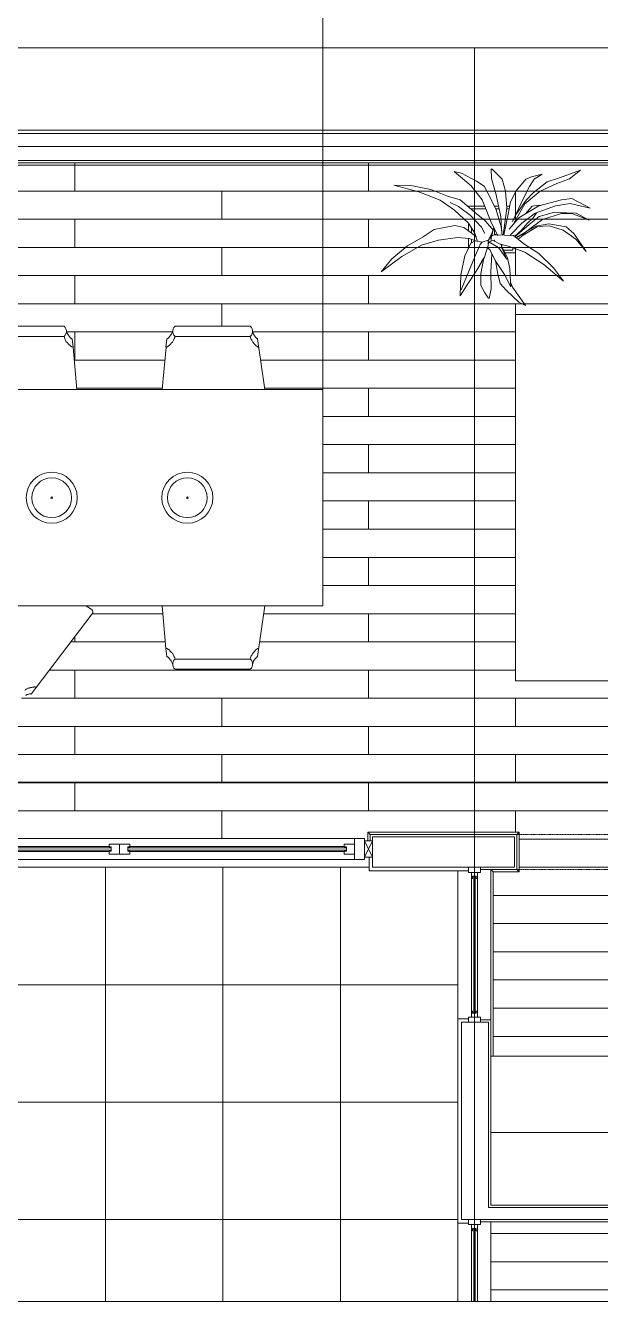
# Model space of a CAD drawing. Header units: centimetres. Extents: x -16179 to 12840, y -10704 to 3856.
# Drawn here: x -2026 to -1781, y -2439 to -1895 of the extents above; entities that cross this region are included whole.
import ezdxf

# ---------------------------------------------------------------- set-up
doc = ezdxf.new("R2010")
doc.units = ezdxf.units.CM
doc.header["$MEASUREMENT"] = 0
doc.linetypes.add('Tratteggio', pattern=[0.032, 0.016, -0.016])
for name, color, linetype, lineweight in [('0_Num_Penna__254_Num_Penna__254', 254, 'Continuous', 18), ('A-FURN_Num_Penna__252_Num_Penna__252_Num_Penna__10_Num_Penna__252_Num_Penna__252_Num_Penna__252_Num_Penna__252_Num_Penna__252_Num_Penna__252_Num_Penna__252_Num_Penna__252_Num_Penna__252', 252, 'Continuous', 18), ('A-FURN_Num_Penna__8_Num_Penna__8_Num_Penna__8_Num_Penna__8_Num_Penna__8_Num_Penna__8_Num_Penna__8_Num_Penna__8_Num_Penna__20_Num_Penna__20', 20, 'Continuous', 18), ('A-FURN_Num_Penna__8_Num_Penna__8_Num_Penna__8_Num_Penna__8_Num_Penna__8_Num_Penna__8_Num_Penna__8_Num_Penna__8_Num_Penna__8_Num_Penna__8', 8, 'Continuous', 18), ('AA - linee quote_Num_Penna__1_Num_Penna__255_Num_Penna__255_Num_Penna__12_Num_Penna__12_Num_Penna__12_Num_Penna__12_Num_Penna__12_Num_Penna__12_Num_Penna__12', 12, 'Continuous', 18), ('AA - linee quote_Num_Penna__1_Num_Penna__255_Num_Penna__255_Num_Penna__255_Num_Penna__255_Num_Penna__255_Num_Penna__255_Num_Penna__255_Num_Penna__20_Num_Penna__20', 20, 'Continuous', 18), ('AA - linee quote_Num_Penna__1_Num_Penna__255_Num_Penna__255_Num_Penna__255_Num_Penna__255_Num_Penna__255_Num_Penna__255_Num_Penna__255_Num_Penna__2_Num_Penna__2', 2, 'Continuous', 18), ('AA - linee quote_Num_Penna__1_Num_Penna__255_Num_Penna__255_Num_Penna__255_Num_Penna__255_Num_Penna__255_Num_Penna__255_Num_Penna__255_Num_Penna__6_Num_Penna__6', 6, 'Continuous', 18), ('AA - linee quote_Num_Penna__1_Num_Penna__255_Num_Penna__255_Num_Penna__255_Num_Penna__255_Num_Penna__255_Num_Penna__255_Num_Penna__255_Num_Penna__8_Num_Penna__8', 8, 'Continuous', 18), ('AA - linee quote_Num_Penna__3_Num_Penna__3_Num_Penna__3_Num_Penna__3_Num_Penna__3_Num_Penna__3_Num_Penna__3_Num_Penna__3_Num_Penna__3_Num_Penna__3', 3, 'Continuous', 18), ('AA - montanti_Num_Penna__7_Num_Penna__7_Num_Penna__7_Num_Penna__7_Num_Penna__7_Num_Penna__7_Num_Penna__7_Num_Penna__7_Num_Penna__7_Num_Penna__7', 7, 'Continuous', 18), ('AA - pareti sezionate_Num_Penna__254_Num_Penna__254_Num_Penna__254_Num_Penna__254_Num_Penna__254_Num_Penna__254_Num_Penna__254_Num_Penna__254_Num_Penna__254_Num_Penna__254', 254, 'Continuous', 18), ('AA - pareti sezionate_Num_Penna__7_Num_Penna__7_Num_Penna__7_Num_Penna__7_Num_Penna__7_Num_Penna__7_Num_Penna__7_Num_Penna__7_Num_Penna__20_Num_Penna__20', 20, 'Continuous', 18), ('AA - pareti sezionate_Num_Penna__7_Num_Penna__7_Num_Penna__7_Num_Penna__7_Num_Penna__7_Num_Penna__7_Num_Penna__7_Num_Penna__7_Num_Penna__7_Num_Penna__7', 7, 'Continuous', 18), ('AA - serramenti e porte_Num_Penna__4_Num_Penna__4_Num_Penna__4_Num_Penna__4_Num_Penna__4_Num_Penna__4_Num_Penna__4_Num_Penna__4_Num_Penna__4_Num_Penna__4', 4, 'Continuous', 18), ('AA - struttura finestre_Num_Penna__6_Num_Penna__6_Num_Penna__6_Num_Penna__6_Num_Penna__6_Num_Penna__6_Num_Penna__6_Num_Penna__6_Num_Penna__6_Num_Penna__6', 6, 'Continuous', 18), ('AA- arredo_Num_Penna__8_Num_Penna__8_Num_Penna__8_Num_Penna__8_Num_Penna__8_Num_Penna__8_Num_Penna__8_Num_Penna__8_Num_Penna__8_Num_Penna__8', 8, 'Continuous', 18), ('G-PLANOTM_Num_Penna__6_Num_Penna__6_Num_Penna__6', 6, 'Continuous', 18), ('IKE120015-t1_Num_Penna__251_Num_Penna__254_Num_Penna__254_Num_Penna__254_Num_Penna__254_Num_Penna__254_Num_Penna__254_Num_Penna__254_Num_Penna__254_Num_Penna__254_Num_Penna__254', 254, 'Continuous', 18), ('IKE120015-t1_Num_Penna__251_Num_Penna__4_Num_Penna__4_Num_Penna__4_Num_Penna__4_Num_Penna__4_Num_Penna__4_Num_Penna__4_Num_Penna__4_Num_Penna__4_Num_Penna__4', 4, 'Continuous', 18), ('IKE120015-t1_Num_Penna__251_Num_Penna__6_Num_Penna__6_Num_Penna__6_Num_Penna__6_Num_Penna__6_Num_Penna__6_Num_Penna__6_Num_Penna__6_Num_Penna__6_Num_Penna__6', 6, 'Continuous', 18), ('IKE120015-t1_Num_Penna__251_Num_Penna__7_Num_Penna__7_Num_Penna__7_Num_Penna__7_Num_Penna__7_Num_Penna__7_Num_Penna__7_Num_Penna__7_Num_Penna__20_Num_Penna__20', 20, 'Continuous', 18), ('IKE120015-t1_Num_Penna__251_Num_Penna__7_Num_Penna__7_Num_Penna__7_Num_Penna__7_Num_Penna__7_Num_Penna__7_Num_Penna__7_Num_Penna__7_Num_Penna__7_Num_Penna__7', 7, 'Continuous', 18), ('PIANTE_Num_Penna__252_Num_Penna__252_Num_Penna__252', 252, 'Continuous', 18)]:
    doc.layers.add(name, color=color, linetype=linetype, lineweight=lineweight)
doc.layers.add('A-WALL-FULL_Num_Penna__7_Num_Penna__7_Num_Penna__7_Num_Penna__7_Num_Penna__7_Num_Penna__7_Num_Penna__7_Num_Penna__7_Num_Penna__10_Num_Penna__11_Num_Penna__13', color=7, linetype='Continuous', lineweight=18, true_color=0x636466)

msp = doc.modelspace()

# ---------------------------------------------------------------- linework, layer by layer
at = {"layer": '0_Num_Penna__254_Num_Penna__254', "color": 254, "linetype": 'Continuous', "lineweight": 18}
for centre, radius in [((-2014.52, -2096.38), 10.87), ((-1956.82, -2096.38), 10.87), ((-2014.52, -2096.38), 8.45), ((-1956.82, -2096.38), 8.45), ((-2014.52, -2096.38), 0.333), ((-1956.82, -2096.38), 0.333)]:
    msp.add_circle(centre, radius, dxfattribs=at)
at = {"layer": 'A-FURN_Num_Penna__252_Num_Penna__252_Num_Penna__10_Num_Penna__252_Num_Penna__252_Num_Penna__252_Num_Penna__252_Num_Penna__252_Num_Penna__252_Num_Penna__252_Num_Penna__252_Num_Penna__252', "color": 252, "linetype": 'Continuous', "lineweight": 18}
msp.add_line((-1596.67, -2366.69), (-1827.67, -2366.69), dxfattribs=at)
at = {"layer": 'A-FURN_Num_Penna__8_Num_Penna__8_Num_Penna__8_Num_Penna__8_Num_Penna__8_Num_Penna__8_Num_Penna__8_Num_Penna__8_Num_Penna__20_Num_Penna__20', "color": 20, "linetype": 'Continuous', "lineweight": 18}
msp.add_line((-1826.67, -2255.77), (-1826.67, -2334.19), dxfattribs=at)
at = {"layer": 'A-FURN_Num_Penna__8_Num_Penna__8_Num_Penna__8_Num_Penna__8_Num_Penna__8_Num_Penna__8_Num_Penna__8_Num_Penna__8_Num_Penna__8_Num_Penna__8', "color": 8, "linetype": 'Continuous', "lineweight": 18}
for p, q in [((-1827.67, -2254.77), (-1827.67, -2318.77)), ((-1841.67, -2255.27), (-1841.67, -2319.77)), ((-1841.67, -2438.69), (-1841.67, -2405.27)), ((-1827.67, -2404.77), (-1827.67, -2438.69))]:
    msp.add_line(p, q, dxfattribs=at)
at = {"layer": 'A-WALL-FULL_Num_Penna__7_Num_Penna__7_Num_Penna__7_Num_Penna__7_Num_Penna__7_Num_Penna__7_Num_Penna__7_Num_Penna__7_Num_Penna__10_Num_Penna__11_Num_Penna__13', "color": 251, "linetype": 'Continuous', "lineweight": 18, "true_color": 0x636466}
for p, q in [((-1837.17, -1972.14), (-1830.36, -1972.14)), ((-1837.17, -1972.14), (-1837.17, -1972.61)), ((-1826.22, -1972.14), (-1824.42, -1972.14)), ((-1821.01, -1972.14), (-1819.64, -1972.14)), ((-1835.97, -1973.34), (-1835.97, -1973.62)), ((-1835.97, -1973.34), (-1829.87, -1973.34)), ((-1825.65, -1973.34), (-1824.16, -1973.34)), ((-1820.98, -1973.34), (-1819.86, -1973.34)), ((-1817.17, -1975.91), (-1817.17, -1976.24)), ((-1817.17, -1975.91), (-1817.17, -1976.24)), ((-1837.17, -1979.81), (-1837.17, -1982.76)), ((-1835.97, -1981.29), (-1835.97, -1983.65)), ((-1818.37, -1978.46), (-1818.37, -1978.49)), ((-1817.17, -1978.2), (-1817.17, -1978.75)), ((-1817.17, -1978.2), (-1817.17, -1978.75)), ((-1837.17, -1985.95), (-1837.17, -1990.13)), ((-1835.97, -1986.34), (-1835.97, -1987.91)), ((-1817.17, -1984.75), (-1817.17, -1984.96)), ((-1817.17, -1984.75), (-1817.17, -1984.96)), ((-1822.21, -1990.94), (-1818.37, -1990.94)), ((-1821.61, -1992.14), (-1817.17, -1992.14)), ((-1818.37, -1989.89), (-1818.37, -1990.94)), ((-1817.17, -1990.34), (-1817.17, -1992.14))]:
    msp.add_line(p, q, dxfattribs=at)
at = {"layer": 'AA - linee quote_Num_Penna__1_Num_Penna__255_Num_Penna__255_Num_Penna__12_Num_Penna__12_Num_Penna__12_Num_Penna__12_Num_Penna__12_Num_Penna__12_Num_Penna__12', "color": 12, "linetype": 'Continuous', "lineweight": 18}
for p, q in [((-2175.11, -2001.77), (-1478.67, -2001.77)), ((-2175.11, -2217.5), (-1478.67, -2217.5))]:
    msp.add_line(p, q, dxfattribs=at)
at = {"layer": 'AA - linee quote_Num_Penna__1_Num_Penna__255_Num_Penna__255_Num_Penna__255_Num_Penna__255_Num_Penna__255_Num_Penna__255_Num_Penna__255_Num_Penna__20_Num_Penna__20', "color": 20, "linetype": 'Continuous', "lineweight": 18}
for p, q in [((-1879.97, -2238.77), (-1878.97, -2239.77)), ((-1816.67, -2239.77), (-1815.67, -2238.77)), ((-1827.67, -2254.77), (-1826.67, -2255.77)), ((-1816.67, -2254.77), (-1815.67, -2255.77))]:
    msp.add_line(p, q, dxfattribs=at)
at = {"layer": 'AA - linee quote_Num_Penna__1_Num_Penna__255_Num_Penna__255_Num_Penna__255_Num_Penna__255_Num_Penna__255_Num_Penna__255_Num_Penna__255_Num_Penna__2_Num_Penna__2', "color": 2, "linetype": 'Continuous', "lineweight": 18}
msp.add_line((-1899.12, -2050.35), (-1899.12, -1648.69), dxfattribs=at)
at = {"layer": 'AA - linee quote_Num_Penna__1_Num_Penna__255_Num_Penna__255_Num_Penna__255_Num_Penna__255_Num_Penna__255_Num_Penna__255_Num_Penna__255_Num_Penna__6_Num_Penna__6', "color": 6, "linetype": 'Continuous', "lineweight": 18}
for p, q in [((-1990.07, -2245.07), (-1990.07, -2243.87)), ((-1990.07, -2243.87), (-1985.67, -2243.87)), ((-1981.27, -2243.87), (-1985.67, -2243.87)), ((-1985.67, -2243.87), (-1985.67, -2248.17)), ((-1981.27, -2245.07), (-1981.27, -2243.87)), ((-1890.07, -2245.07), (-1890.07, -2243.87)), ((-1890.07, -2243.87), (-1885.67, -2243.87)), ((-1885.67, -2246.02), (-1885.67, -2241.52)), ((-1885.67, -2241.52), (-1881.47, -2241.52)), ((-1885.67, -2243.87), (-1885.67, -2246.02)), ((-1881.47, -2241.52), (-1881.47, -2246.02)), ((-1881.47, -2246.02), (-1881.47, -2242.52)), ((-1881.47, -2242.52), (-1877.97, -2242.52)), ((-1881.47, -2249.52), (-1877.97, -2242.52)), ((-1881.47, -2242.52), (-1877.97, -2249.52)), ((-1877.97, -2242.52), (-1877.97, -2246.02)), ((-1989.17, -2245.52), (-2082.17, -2245.52)), ((-1989.17, -2246.52), (-2082.17, -2246.52)), ((-1990.07, -2244.97), (-2081.27, -2244.97)), ((-1990.07, -2247.07), (-2081.27, -2247.07)), ((-1989.17, -2245.07), (-1990.07, -2245.07)), ((-1989.17, -2246.97), (-1990.07, -2246.97)), ((-1990.07, -2246.97), (-1990.07, -2248.17)), ((-1990.07, -2248.17), (-1985.67, -2248.17)), ((-1989.17, -2246.02), (-1989.17, -2245.07)), ((-1989.17, -2246.02), (-1989.17, -2246.97)), ((-1981.27, -2248.17), (-1985.67, -2248.17)), ((-1982.17, -2246.02), (-1982.17, -2245.07)), ((-1982.17, -2245.07), (-1981.27, -2245.07)), ((-1982.17, -2245.52), (-1889.17, -2245.52)), ((-1982.17, -2246.02), (-1982.17, -2246.97)), ((-1982.17, -2246.52), (-1889.17, -2246.52)), ((-1982.17, -2246.97), (-1981.27, -2246.97)), ((-1981.27, -2244.97), (-1890.07, -2244.97)), ((-1981.27, -2246.97), (-1981.27, -2248.17)), ((-1981.27, -2247.07), (-1890.07, -2247.07)), ((-1889.17, -2245.07), (-1890.07, -2245.07)), ((-1889.17, -2246.97), (-1890.07, -2246.97)), ((-1890.07, -2246.97), (-1890.07, -2248.17)), ((-1890.07, -2248.17), (-1885.67, -2248.17)), ((-1889.17, -2246.02), (-1889.17, -2245.07)), ((-1889.17, -2246.02), (-1889.17, -2246.97)), ((-1885.67, -2246.02), (-1885.67, -2250.52)), ((-1881.47, -2250.52), (-1881.47, -2246.02)), ((-1881.47, -2246.02), (-1881.47, -2249.52)), ((-1881.47, -2249.52), (-1877.97, -2249.52)), ((-1877.97, -2249.52), (-1877.97, -2246.02)), ((-1885.67, -2250.52), (-1881.47, -2250.52))]:
    msp.add_line(p, q, dxfattribs=at)
at = {"layer": 'AA - linee quote_Num_Penna__1_Num_Penna__255_Num_Penna__255_Num_Penna__255_Num_Penna__255_Num_Penna__255_Num_Penna__255_Num_Penna__255_Num_Penna__8_Num_Penna__8', "color": 8, "linetype": 'Continuous', "lineweight": 18}
for p, q in [((-1885.67, -2241.52), (-2085.67, -2241.52)), ((-2085.67, -2250.52), (-1885.67, -2250.52))]:
    msp.add_line(p, q, dxfattribs=at)
at = {"layer": 'AA - linee quote_Num_Penna__3_Num_Penna__3_Num_Penna__3_Num_Penna__3_Num_Penna__3_Num_Penna__3_Num_Penna__3_Num_Penna__3_Num_Penna__3_Num_Penna__3', "color": 3, "linetype": 'Continuous', "lineweight": 18}
for p, q in [((-1834.67, -2438.69), (-1834.67, -1904.77)), ((-1478.67, -1946.77), (-2313.67, -1946.77))]:
    msp.add_line(p, q, dxfattribs=at)
at = {"layer": 'AA - montanti_Num_Penna__7_Num_Penna__7_Num_Penna__7_Num_Penna__7_Num_Penna__7_Num_Penna__7_Num_Penna__7_Num_Penna__7_Num_Penna__7_Num_Penna__7', "color": 7, "linetype": 'Continuous', "lineweight": 18, "flags": 128}
for points in [[(-1832.13, -2253.77), (-1837.21, -2253.77), (-1837.21, -2255.94), (-1832.13, -2255.94)], [(-1837.21, -2319.77), (-1832.13, -2319.77), (-1832.13, -2317.61), (-1837.21, -2317.61)], [(-1837.21, -2403.77), (-1832.13, -2403.77), (-1832.13, -2405.94), (-1837.21, -2405.94)]]:
    msp.add_lwpolyline(points, close=True, dxfattribs=at)
for points in [[(-1835.98, -2255.94), (-1835.98, -2258.54), (-1835.42, -2258.54), (-1835.42, -2257.61), (-1834.92, -2257.61), (-1834.42, -2257.61), (-1833.92, -2257.61), (-1833.92, -2258.54)], [(-1833.36, -2255.94), (-1833.36, -2258.54), (-1833.92, -2258.54)], [(-1835.98, -2317.61), (-1835.98, -2315.01), (-1835.42, -2315.01)], [(-1833.36, -2317.61), (-1833.36, -2315.01), (-1833.92, -2315.01), (-1833.92, -2315.94), (-1834.42, -2315.94), (-1834.92, -2315.94), (-1835.42, -2315.94), (-1835.42, -2315.01)], [(-1835.98, -2405.94), (-1835.98, -2408.54), (-1835.42, -2408.54)], [(-1833.36, -2405.94), (-1833.36, -2408.54), (-1833.92, -2408.54), (-1833.92, -2407.61), (-1834.42, -2407.61), (-1834.92, -2407.61), (-1835.42, -2407.61), (-1835.42, -2408.54)]]:
    msp.add_lwpolyline(points, dxfattribs=at)
at = {"layer": 'AA - pareti sezionate_Num_Penna__254_Num_Penna__254_Num_Penna__254_Num_Penna__254_Num_Penna__254_Num_Penna__254_Num_Penna__254_Num_Penna__254_Num_Penna__254_Num_Penna__254', "color": 254, "linetype": 'Continuous', "lineweight": 18}
for p, q in [((-2004.67, -1953.77), (-2004.67, -1965.77)), ((-1879.67, -1953.77), (-1879.67, -1965.77)), ((-2128.67, -1965.77), (-1771.67, -1965.77)), ((-1942.17, -1965.77), (-1942.17, -1977.77)), ((-1817.17, -1965.77), (-1817.17, -1977.77)), ((-2128.67, -1977.77), (-1771.67, -1977.77)), ((-2004.67, -1977.77), (-2004.67, -1989.77)), ((-1879.67, -1977.77), (-1879.67, -1989.77)), ((-2128.67, -1989.77), (-1771.67, -1989.77)), ((-1942.17, -1989.77), (-1942.17, -2001.77)), ((-1817.17, -1989.77), (-1817.17, -2001.77)), ((-2129.67, -2001.77), (-1478.67, -2001.77)), ((-2004.67, -2001.77), (-2004.67, -2013.77)), ((-1879.67, -2001.77), (-1879.67, -2013.77)), ((-2128.67, -2013.77), (-1478.67, -2013.77)), ((-1942.17, -2013.77), (-1942.17, -2023.3)), ((-1817.17, -2013.77), (-1817.17, -2018.38)), ((-2008.3, -2025.77), (-1963.05, -2025.77)), ((-2004.67, -2025.77), (-2004.67, -2037.77)), ((-1929.06, -2025.77), (-1817.17, -2025.77)), ((-1879.67, -2025.77), (-1879.67, -2037.77)), ((-2004.96, -2037.77), (-1966.38, -2037.77)), ((-1925.62, -2037.77), (-1817.17, -2037.77)), ((-2003.91, -2049.77), (-1967.43, -2049.77)), ((-1923.93, -2049.77), (-1817.17, -2049.77)), ((-1879.67, -2049.77), (-1879.67, -2061.77)), ((-1899.12, -2061.77), (-1817.17, -2061.77)), ((-1899.12, -2073.77), (-1817.17, -2073.77)), ((-1879.67, -2073.77), (-1879.67, -2085.77)), ((-1899.12, -2085.77), (-1817.17, -2085.77)), ((-1899.12, -2097.77), (-1817.17, -2097.77)), ((-1879.67, -2097.77), (-1879.67, -2109.77)), ((-1899.12, -2109.77), (-1817.17, -2109.77)), ((-1899.12, -2121.77), (-1817.17, -2121.77)), ((-1879.67, -2121.77), (-1879.67, -2133.77)), ((-1899.12, -2133.77), (-1817.17, -2133.77)), ((-1997.28, -2145.77), (-1967.18, -2145.77)), ((-1924.34, -2145.77), (-1817.17, -2145.77)), ((-1879.67, -2145.77), (-1879.67, -2157.77)), ((-2004.67, -2155.51), (-2004.67, -2157.77)), ((-2006.39, -2157.77), (-1966.14, -2157.77)), ((-1926.02, -2157.77), (-1817.17, -2157.77)), ((-2015.5, -2169.77), (-1817.17, -2169.77)), ((-2004.67, -2169.77), (-2004.67, -2181.77)), ((-1942.17, -2169.42), (-1942.17, -2169.77)), ((-1879.67, -2169.77), (-1879.67, -2181.77)), ((-2027.44, -2181.77), (-1478.67, -2181.77)), ((-1942.17, -2181.77), (-1942.17, -2193.77)), ((-1817.17, -2181.77), (-1817.17, -2193.77)), ((-2128.67, -2193.77), (-1478.67, -2193.77)), ((-2004.67, -2193.77), (-2004.67, -2205.77)), ((-1879.67, -2193.77), (-1879.67, -2205.77)), ((-2128.67, -2205.77), (-1478.67, -2205.77)), ((-1942.17, -2205.77), (-1942.17, -2217.77)), ((-1817.17, -2205.77), (-1817.17, -2217.77)), ((-2128.67, -2217.77), (-1478.67, -2217.77)), ((-2004.67, -2217.77), (-2004.67, -2229.77)), ((-1879.67, -2217.77), (-1879.67, -2229.77)), ((-2128.67, -2229.77), (-1478.67, -2229.77)), ((-1942.17, -2229.77), (-1942.17, -2241.52)), ((-1817.17, -2229.77), (-1817.17, -2238.77)), ((-1815.67, -2241.77), (-1637.52, -2241.77)), ((-1827.67, -2253.77), (-1817.67, -2253.77)), ((-1815.67, -2253.77), (-1637.52, -2253.77)), ((-1826.67, -2265.77), (-1478.67, -2265.77)), ((-1826.67, -2277.77), (-1478.67, -2277.77)), ((-1826.67, -2289.77), (-1478.67, -2289.77)), ((-1826.67, -2301.77), (-1478.67, -2301.77)), ((-1826.67, -2313.77), (-1478.67, -2313.77)), ((-1826.67, -2325.77), (-1478.67, -2325.77)), ((-1827.67, -2409.77), (-1478.67, -2409.77)), ((-1827.67, -2421.77), (-1478.67, -2421.77)), ((-1827.67, -2433.77), (-1478.67, -2433.77))]:
    msp.add_line(p, q, dxfattribs=at)
at = {"layer": 'AA - pareti sezionate_Num_Penna__7_Num_Penna__7_Num_Penna__7_Num_Penna__7_Num_Penna__7_Num_Penna__7_Num_Penna__7_Num_Penna__7_Num_Penna__20_Num_Penna__20', "color": 20, "linetype": 'Continuous', "lineweight": 18}
for p, q in [((-1879.97, -2242.52), (-1879.97, -2238.77)), ((-1815.67, -2238.77), (-1879.97, -2238.77)), ((-1815.67, -2255.77), (-1815.67, -2238.77)), ((-1815.67, -2255.77), (-1826.67, -2255.77))]:
    msp.add_line(p, q, dxfattribs=at)
at = {"layer": 'AA - pareti sezionate_Num_Penna__7_Num_Penna__7_Num_Penna__7_Num_Penna__7_Num_Penna__7_Num_Penna__7_Num_Penna__7_Num_Penna__7_Num_Penna__7_Num_Penna__7', "color": 7, "linetype": 'Continuous', "lineweight": 18}
for p, q in [((-1816.67, -2239.77), (-1878.97, -2239.77)), ((-1878.97, -2242.52), (-1878.97, -2239.77)), ((-1877.97, -2253.77), (-1877.97, -2240.77)), ((-1817.67, -2240.77), (-1877.97, -2240.77)), ((-1817.67, -2253.77), (-1817.67, -2240.77)), ((-1816.67, -2254.77), (-1816.67, -2239.77)), ((-1879.47, -2255.27), (-1879.47, -2249.52)), ((-1817.67, -2253.77), (-1877.97, -2253.77)), ((-1816.67, -2254.77), (-1832.13, -2254.77)), ((-1837.21, -2255.27), (-1879.47, -2255.27)), ((-1841.67, -2318.27), (-1841.67, -2405.27)), ((-1837.22, -2318.27), (-1841.67, -2318.27)), ((-1840.17, -2319.77), (-1828.67, -2319.77)), ((-1828.67, -2319.77), (-1840.17, -2319.77)), ((-1840.17, -2319.77), (-1840.17, -2403.77)), ((-1827.67, -2318.77), (-1832.13, -2318.77)), ((-1832.13, -2318.77), (-1827.67, -2318.77)), ((-1828.67, -2319.77), (-1828.67, -2398.69)), ((-1827.67, -2318.77), (-1827.67, -2397.69)), ((-1531.67, -2398.69), (-1828.67, -2398.69)), ((-1532.67, -2397.69), (-1827.67, -2397.69)), ((-1837.21, -2405.27), (-1841.67, -2405.27)), ((-1526.67, -2403.77), (-1840.17, -2403.77)), ((-1525.67, -2404.77), (-1832.13, -2404.77))]:
    msp.add_line(p, q, dxfattribs=at)
at = {"layer": 'AA - serramenti e porte_Num_Penna__4_Num_Penna__4_Num_Penna__4_Num_Penna__4_Num_Penna__4_Num_Penna__4_Num_Penna__4_Num_Penna__4_Num_Penna__4_Num_Penna__4', "color": 4, "linetype": 'Continuous', "lineweight": 18}
for p, q in [((-1835.98, -2315.01), (-1835.98, -2258.54)), ((-1833.36, -2258.54), (-1833.36, -2314.99)), ((-1835.98, -2438.69), (-1835.98, -2408.54)), ((-1833.36, -2408.54), (-1833.36, -2438.69))]:
    msp.add_line(p, q, dxfattribs=at)
at = {"layer": 'AA - struttura finestre_Num_Penna__6_Num_Penna__6_Num_Penna__6_Num_Penna__6_Num_Penna__6_Num_Penna__6_Num_Penna__6_Num_Penna__6_Num_Penna__6_Num_Penna__6', "color": 6, "linetype": 'Continuous', "lineweight": 18}
for p, q in [((-1834.92, -2257.61), (-1834.92, -2315.94)), ((-1834.42, -2257.61), (-1834.42, -2315.94)), ((-1834.92, -2407.63), (-1834.92, -2438.69)), ((-1834.42, -2407.61), (-1834.42, -2438.69))]:
    msp.add_line(p, q, dxfattribs=at)
at = {"layer": 'AA- arredo_Num_Penna__8_Num_Penna__8_Num_Penna__8_Num_Penna__8_Num_Penna__8_Num_Penna__8_Num_Penna__8_Num_Penna__8_Num_Penna__8_Num_Penna__8', "color": 8, "linetype": 'Continuous', "lineweight": 18}
for p, q in [((-1817.17, -2174.38), (-1817.17, -2018.38)), ((-1817.17, -2018.38), (-1546.17, -2018.38)), ((-1817.17, -2174.38), (-1546.17, -2174.38)), ((-1637.52, -2253.77), (-1815.67, -2253.77)), ((-1841.67, -2318.27), (-1841.67, -2255.27)), ((-1596.67, -2334.19), (-1827.67, -2334.19)), ((-1827.67, -2438.69), (-1827.67, -2404.77))]:
    msp.add_line(p, q, dxfattribs=at)
at = {"layer": 'AA- arredo_Num_Penna__8_Num_Penna__8_Num_Penna__8_Num_Penna__8_Num_Penna__8_Num_Penna__8_Num_Penna__8_Num_Penna__8_Num_Penna__8_Num_Penna__8', "color": 8, "linetype": 'Tratteggio', "lineweight": 18}
for p, q in [((-1816.67, -2239.77), (-1636.52, -2239.77)), ((-1816.67, -2254.77), (-1636.52, -2254.77))]:
    msp.add_line(p, q, dxfattribs=at)
at = {"layer": 'G-PLANOTM_Num_Penna__6_Num_Penna__6_Num_Penna__6', "color": 6, "linetype": 'Continuous', "lineweight": 18}
for p, q in [((-2009.29, -2023.34), (-2041.29, -2023.34)), ((-2008.47, -2026.55), (-2008.29, -2025.86)), ((-2008.16, -2025.68), (-2008.29, -2025.16)), ((-2008.29, -2025.86), (-2008.29, -2025.16)), ((-1963.18, -2025.68), (-1963.01, -2024.95)), ((-1963.04, -2025.86), (-1962.87, -2026.55)), ((-1962.87, -2026.55), (-1962.53, -2027.17)), ((-1930.05, -2023.34), (-1962.05, -2023.34)), ((-1929.23, -2026.55), (-1929.06, -2025.86)), ((-2041.29, -2027.69), (-2009.29, -2027.69)), ((-2009.29, -2027.69), (-2008.81, -2027.17)), ((-2005.76, -2028.69), (-2005.77, -2028.69)), ((-2005.76, -2028.69), (-2005.44, -2032.19)), ((-2003.86, -2050.35), (-2005.44, -2032.19)), ((-1965.89, -2032.19), (-1967.48, -2050.35)), ((-1965.9, -2032.19), (-1965.58, -2028.69)), ((-1965.58, -2028.69), (-1965.79, -2031.08)), ((-1965.57, -2028.69), (-1965.58, -2028.69)), ((-1962.53, -2027.17), (-1962.05, -2027.69)), ((-1962.05, -2027.69), (-1930.05, -2027.69)), ((-1930.05, -2027.69), (-1929.57, -2027.17)), ((-1923.85, -2050.35), (-1926.9, -2028.69)), ((-1926.9, -2028.69), (-1926.9, -2028.69)), ((-1899.12, -2050.35), (-2072.22, -2050.35)), ((-1899.12, -2142.41), (-1899.12, -2050.35)), ((-2072.22, -2142.41), (-1899.12, -2142.41)), ((-2021.14, -2177.21), (-1997.29, -2145.79)), ((-1997.47, -2144.01), (-2000, -2142.41)), ((-1967.48, -2142.41), (-1965.9, -2160.57)), ((-1926.9, -2164.07), (-1923.85, -2142.41)), ((-1965.58, -2164.07), (-1965.9, -2160.57)), ((-1965.58, -2164.07), (-1965.57, -2164.07)), ((-1963.18, -2167.08), (-1963.04, -2167.6)), ((-1962.87, -2166.22), (-1963.04, -2166.9)), ((-1963.04, -2166.9), (-1963.04, -2167.6)), ((-1962.05, -2165.08), (-1962.53, -2165.6)), ((-1930.05, -2165.08), (-1962.05, -2165.08)), ((-1929.57, -2165.6), (-1930.05, -2165.08)), ((-1929.23, -2166.22), (-1929.57, -2165.6)), ((-1929.06, -2166.9), (-1929.23, -2166.22)), ((-1926.9, -2164.07), (-1926.9, -2164.07)), ((-1962.05, -2169.42), (-1930.05, -2169.42)), ((-2021.13, -2177.21), (-2023.26, -2180)), ((-2023.27, -2179.99), (-2023.26, -2180))]:
    msp.add_line(p, q, dxfattribs=at)
at = {"layer": 'G-PLANOTM_Num_Penna__6_Num_Penna__6_Num_Penna__6', "color": 6, "linetype": 'Continuous', "lineweight": 18, "flags": 128}
for points in [[(-2008.29, -2025.16), (-2008.47, -2024.48), (-2008.81, -2023.86), (-2009.29, -2023.34)], [(-2008.81, -2027.17), (-2008.47, -2026.55)], [(-1962.05, -2023.34), (-1962.53, -2023.86), (-1962.87, -2024.48), (-1963.04, -2025.16)], [(-1963.04, -2025.16), (-1963.04, -2025.86)], [(-1929.06, -2025.86), (-1929.06, -2025.16), (-1929.23, -2024.48), (-1929.57, -2023.86), (-1930.05, -2023.34)], [(-1929.57, -2027.17), (-1929.23, -2026.55)], [(-1928.61, -2026.8), (-1928.91, -2025.86), (-1929.08, -2025.03), (-1929.08, -2025.01)], [(-1963.04, -2167.6), (-1962.87, -2168.28), (-1962.53, -2168.9), (-1962.05, -2169.42)], [(-1962.53, -2165.6), (-1962.87, -2166.22)], [(-1930.05, -2169.42), (-1929.57, -2168.9), (-1929.23, -2168.28), (-1929.06, -2167.6), (-1929.06, -2166.9)], [(-1928.61, -2165.96), (-1928.91, -2166.9), (-1929.06, -2167.6)]]:
    msp.add_lwpolyline(points, dxfattribs=at)
at = {"layer": 'G-PLANOTM_Num_Penna__6_Num_Penna__6_Num_Penna__6', "color": 6, "linetype": 'Continuous', "lineweight": 18}
msp.add_arc((-1998.33, -2145), 1.31, 322.7917, 48.7917, dxfattribs=at)
for points in [[(-2008.16, -2025.68), (-2007.72, -2026.74), (-2007.62, -2026.87), (-2007.52, -2027)], [(-1963.82, -2027), (-1963.72, -2026.87), (-1963.62, -2026.74), (-1963.18, -2025.68)], [(-1928.63, -2026.76), (-1928.58, -2026.84), (-1928.53, -2026.92), (-1928.47, -2027)], [(-2008.97, -2028.61), (-2009.07, -2028.34), (-2009.18, -2028.04), (-2009.29, -2027.69)], [(-2008.65, -2029.32), (-2008.75, -2029.11), (-2008.86, -2028.84), (-2008.97, -2028.61)], [(-2008.01, -2030.27), (-2008.22, -2030.03), (-2008.43, -2029.8), (-2008.65, -2029.32)], [(-2007.69, -2030.61), (-2007.79, -2030.51), (-2007.9, -2030.39), (-2008.01, -2030.27)], [(-2006.94, -2027.77), (-2006.84, -2027.9), (-2006.74, -2028.03), (-2006.64, -2028.14)], [(-2006.64, -2028.14), (-2006.54, -2028.23), (-2006.44, -2028.34), (-2006.35, -2028.41)], [(-2006.08, -2032.06), (-2006.19, -2032), (-2006.3, -2031.92), (-2006.4, -2031.84)], [(-2006.35, -2028.41), (-2006.25, -2028.49), (-2006.15, -2028.54), (-2006.05, -2028.61)], [(-2005.76, -2032.18), (-2005.87, -2032.16), (-2005.98, -2032.11), (-2006.08, -2032.06)], [(-2006.05, -2028.61), (-2005.95, -2028.66), (-2005.86, -2028.69), (-2005.76, -2028.69)], [(-2005.44, -2032.19), (-2005.55, -2032.21), (-2005.66, -2032.21), (-2005.76, -2032.18)], [(-1965.58, -2032.18), (-1965.68, -2032.21), (-1965.79, -2032.21), (-1965.9, -2032.19)], [(-1965.58, -2028.69), (-1965.48, -2028.69), (-1965.38, -2028.66), (-1965.29, -2028.61)], [(-1965.25, -2032.06), (-1965.36, -2032.11), (-1965.47, -2032.14), (-1965.58, -2032.15)], [(-1965.29, -2028.61), (-1965.19, -2028.56), (-1965.09, -2028.49), (-1964.99, -2028.41)], [(-1964.93, -2031.84), (-1965.04, -2031.92), (-1965.15, -2032.01), (-1965.25, -2032.06)], [(-1964.99, -2028.41), (-1964.89, -2028.33), (-1964.8, -2028.23), (-1964.7, -2028.12)], [(-1964.7, -2028.12), (-1964.6, -2028.02), (-1964.5, -2027.9), (-1964.4, -2027.77)], [(-1963.33, -2030.27), (-1963.44, -2030.4), (-1963.55, -2030.51), (-1963.65, -2030.61)], [(-1962.69, -2029.32), (-1962.91, -2029.73), (-1963.12, -2030.03), (-1963.33, -2030.27)], [(-1962.37, -2028.61), (-1962.48, -2028.88), (-1962.59, -2029.11), (-1962.69, -2029.32)], [(-1962.05, -2027.69), (-1962.16, -2028.04), (-1962.26, -2028.34), (-1962.37, -2028.61)], [(-1929.75, -2028.61), (-1929.85, -2028.34), (-1929.95, -2028.04), (-1930.05, -2027.69)], [(-1928.83, -2030.29), (-1928.94, -2030.16), (-1929.04, -2030.05), (-1929.14, -2029.9)], [(-1928.53, -2030.63), (-1928.63, -2030.52), (-1928.73, -2030.4), (-1928.83, -2030.29)], [(-1927.62, -2031.59), (-1927.72, -2031.48), (-1927.82, -2031.38), (-1927.92, -2031.27)], [(-1927.31, -2031.87), (-1927.41, -2031.79), (-1927.52, -2031.69), (-1927.62, -2031.59)], [(-1927.42, -2028.41), (-1927.34, -2028.49), (-1927.25, -2028.57), (-1927.16, -2028.61)], [(-1927.01, -2032.09), (-1927.11, -2032.03), (-1927.21, -2031.96), (-1927.31, -2031.87)], [(-1927.16, -2028.61), (-1927.07, -2028.66), (-1926.99, -2028.69), (-1926.9, -2028.69)], [(-1926.7, -2032.22), (-1926.81, -2032.2), (-1926.91, -2032.15), (-1927.01, -2032.09)], [(-1926.41, -2032.24), (-1926.51, -2032.25), (-1926.61, -2032.25), (-1926.7, -2032.22)], [(-1965.9, -2160.57), (-1965.79, -2160.55), (-1965.68, -2160.56), (-1965.58, -2160.58)], [(-1965.58, -2160.58), (-1965.47, -2160.6), (-1965.36, -2160.65), (-1965.25, -2160.71)], [(-1965.25, -2160.71), (-1965.15, -2160.77), (-1965.04, -2160.84), (-1964.93, -2160.93)], [(-1963.65, -2162.15), (-1963.55, -2162.26), (-1963.44, -2162.38), (-1963.33, -2162.49)], [(-1963.33, -2162.49), (-1963.12, -2162.74), (-1962.91, -2162.96), (-1962.69, -2163.45)], [(-1929.14, -2162.9), (-1929.04, -2162.74), (-1928.94, -2162.6), (-1928.83, -2162.48)], [(-1928.83, -2162.48), (-1928.73, -2162.35), (-1928.63, -2162.24), (-1928.53, -2162.13)], [(-1927.92, -2161.5), (-1927.82, -2161.39), (-1927.72, -2161.28), (-1927.62, -2161.18)], [(-1927.62, -2161.18), (-1927.52, -2161.07), (-1927.41, -2160.98), (-1927.31, -2160.89)], [(-1927.31, -2160.89), (-1927.21, -2160.81), (-1927.11, -2160.72), (-1927.01, -2160.67)], [(-1927.01, -2160.67), (-1926.91, -2160.61), (-1926.81, -2160.59), (-1926.7, -2160.57)], [(-1926.7, -2160.57), (-1926.61, -2160.52), (-1926.51, -2160.51), (-1926.4, -2160.53)], [(-1965.29, -2164.15), (-1965.38, -2164.11), (-1965.48, -2164.08), (-1965.58, -2164.07)], [(-1964.99, -2164.35), (-1965.09, -2164.27), (-1965.19, -2164.22), (-1965.29, -2164.15)], [(-1964.7, -2164.62), (-1964.8, -2164.53), (-1964.89, -2164.42), (-1964.99, -2164.35)], [(-1964.4, -2164.99), (-1964.5, -2164.87), (-1964.6, -2164.74), (-1964.7, -2164.62)], [(-1963.18, -2167.08), (-1963.62, -2166.02), (-1963.72, -2165.9), (-1963.82, -2165.77)], [(-1962.69, -2163.45), (-1962.59, -2163.65), (-1962.48, -2163.92), (-1962.37, -2164.15)], [(-1962.37, -2164.15), (-1962.26, -2164.42), (-1962.16, -2164.73), (-1962.05, -2165.08)], [(-1930.05, -2165.08), (-1929.95, -2164.73), (-1929.85, -2164.42), (-1929.75, -2164.15)], [(-1928.47, -2165.77), (-1928.53, -2165.85), (-1928.58, -2165.92), (-1928.61, -2165.96)], [(-1927.16, -2164.15), (-1927.25, -2164.2), (-1927.34, -2164.27), (-1927.42, -2164.35)], [(-1926.9, -2164.07), (-1926.99, -2164.08), (-1927.07, -2164.11), (-1927.16, -2164.15)], [(-2026.02, -2178.36), (-2025.79, -2178.19), (-2025.57, -2178.05), (-2025.37, -2177.93)], [(-2025.37, -2177.93), (-2025.17, -2177.81), (-2024.99, -2177.72), (-2024.81, -2177.64)], [(-2024.81, -2177.64), (-2024.64, -2177.57), (-2024.48, -2177.51), (-2024.32, -2177.46)], [(-2024.32, -2177.46), (-2024.17, -2177.42), (-2024.02, -2177.38), (-2023.87, -2177.35)], [(-2021.74, -2176.98), (-2021.62, -2176.99), (-2021.52, -2177.02), (-2021.41, -2177.04)], [(-2021.41, -2177.04), (-2021.3, -2177.08), (-2021.21, -2177.13), (-2021.13, -2177.21)], [(-2025.2, -2180.32), (-2025.35, -2180.37), (-2025.51, -2180.44), (-2025.66, -2180.49)], [(-2024.75, -2180.15), (-2024.9, -2180.2), (-2025.05, -2180.26), (-2025.2, -2180.32)], [(-2023.91, -2179.92), (-2024.16, -2179.96), (-2024.45, -2180.04), (-2024.75, -2180.15)], [(-2023.55, -2179.91), (-2023.66, -2179.9), (-2023.78, -2179.91), (-2023.91, -2179.92)], [(-2023.26, -2180), (-2023.35, -2179.95), (-2023.45, -2179.92), (-2023.55, -2179.91)]]:
    msp.add_open_spline(points, degree=3, dxfattribs=at)
for points, knots in [([(-2006.4, -2031.84), (-2006.51, -2031.75), (-2006.62, -2031.66), (-2006.72, -2031.56), (-2006.83, -2031.46), (-2006.94, -2031.35), (-2007.05, -2031.24), (-2007.15, -2031.13), (-2007.26, -2031.03), (-2007.37, -2030.92), (-2007.47, -2030.82), (-2007.58, -2030.72), (-2007.69, -2030.61)], [0, 0, 0, 0, 1, 1, 1, 2, 2, 2, 3, 3, 3, 4, 4, 4, 4]), ([(-2007.52, -2027), (-2007.43, -2027.13), (-2007.33, -2027.26), (-2007.23, -2027.39), (-2007.13, -2027.52), (-2007.03, -2027.65), (-2006.94, -2027.77)], [0, 0, 0, 0, 1, 1, 1, 2, 2, 2, 2]), ([(-1964.29, -2031.24), (-1964.4, -2031.35), (-1964.51, -2031.46), (-1964.61, -2031.56), (-1964.72, -2031.66), (-1964.83, -2031.75), (-1964.93, -2031.84)], [0, 0, 0, 0, 1, 1, 1, 2, 2, 2, 2]), ([(-1964.4, -2027.77), (-1964.31, -2027.65), (-1964.21, -2027.52), (-1964.11, -2027.39), (-1964.01, -2027.26), (-1963.91, -2027.13), (-1963.82, -2027)], [0, 0, 0, 0, 1, 1, 1, 2, 2, 2, 2]), ([(-1963.65, -2030.61), (-1963.76, -2030.72), (-1963.87, -2030.82), (-1963.97, -2030.92), (-1964.08, -2031.03), (-1964.19, -2031.13), (-1964.29, -2031.24)], [0, 0, 0, 0, 1, 1, 1, 2, 2, 2, 2]), ([(-1929.14, -2029.87), (-1929.24, -2029.71), (-1929.34, -2029.55), (-1929.44, -2029.33), (-1929.54, -2029.11), (-1929.65, -2028.83), (-1929.75, -2028.54)], [0, 0, 0, 0, 1, 1, 1, 2, 2, 2, 2]), ([(-1927.92, -2031.27), (-1928.02, -2031.16), (-1928.12, -2031.05), (-1928.23, -2030.94), (-1928.33, -2030.84), (-1928.43, -2030.74), (-1928.53, -2030.63)], [0, 0, 0, 0, 1, 1, 1, 2, 2, 2, 2]), ([(-1928.47, -2027), (-1928.39, -2027.13), (-1928.3, -2027.26), (-1928.21, -2027.39), (-1928.12, -2027.52), (-1928.04, -2027.65), (-1927.95, -2027.77), (-1927.86, -2027.9), (-1927.77, -2028.02), (-1927.69, -2028.12), (-1927.6, -2028.23), (-1927.51, -2028.32), (-1927.42, -2028.41)], [0, 0, 0, 0, 1, 1, 1, 2, 2, 2, 3, 3, 3, 4, 4, 4, 4]), ([(-1964.93, -2160.93), (-1964.83, -2161.01), (-1964.72, -2161.11), (-1964.61, -2161.21), (-1964.51, -2161.31), (-1964.4, -2161.41), (-1964.29, -2161.52)], [0, 0, 0, 0, 1, 1, 1, 2, 2, 2, 2]), ([(-1964.29, -2161.52), (-1964.19, -2161.63), (-1964.08, -2161.74), (-1963.97, -2161.84), (-1963.87, -2161.94), (-1963.76, -2162.04), (-1963.65, -2162.15)], [0, 0, 0, 0, 1, 1, 1, 2, 2, 2, 2]), ([(-1928.53, -2162.13), (-1928.43, -2162.03), (-1928.33, -2161.92), (-1928.23, -2161.82), (-1928.12, -2161.71), (-1928.02, -2161.6), (-1927.92, -2161.5)], [0, 0, 0, 0, 1, 1, 1, 2, 2, 2, 2]), ([(-1963.82, -2165.77), (-1963.91, -2165.64), (-1964.01, -2165.5), (-1964.11, -2165.37), (-1964.21, -2165.24), (-1964.31, -2165.12), (-1964.4, -2164.99)], [0, 0, 0, 0, 1, 1, 1, 2, 2, 2, 2]), ([(-1929.75, -2164.15), (-1929.65, -2163.88), (-1929.54, -2163.64), (-1929.44, -2163.44), (-1929.34, -2163.23), (-1929.24, -2163.05), (-1929.14, -2162.9)], [0, 0, 0, 0, 1, 1, 1, 2, 2, 2, 2]), ([(-1927.42, -2164.35), (-1927.6, -2164.52), (-1927.77, -2164.74), (-1927.95, -2164.99), (-1928.04, -2165.11), (-1928.12, -2165.24), (-1928.21, -2165.37), (-1928.3, -2165.5), (-1928.39, -2165.64), (-1928.47, -2165.77)], [0, 0, 0, 0, 1, 1, 1, 2, 2, 2, 3, 3, 3, 3]), ([(-2023.87, -2177.35), (-2023.72, -2177.31), (-2023.58, -2177.29), (-2023.43, -2177.25), (-2023.29, -2177.22), (-2023.14, -2177.19), (-2022.99, -2177.15)], [0, 0, 0, 0, 1, 1, 1, 2, 2, 2, 2]), ([(-2022.99, -2177.15), (-2022.84, -2177.12), (-2022.7, -2177.09), (-2022.55, -2177.06), (-2022.41, -2177.03), (-2022.27, -2177.01), (-2022.13, -2176.99), (-2021.99, -2176.97), (-2021.86, -2176.96), (-2021.74, -2176.98)], [0, 0, 0, 0, 1, 1, 1, 2, 2, 2, 3, 3, 3, 3])]:
    msp.add_open_spline(points, degree=3, knots=knots, dxfattribs=at)
at = {"layer": 'IKE120015-t1_Num_Penna__251_Num_Penna__254_Num_Penna__254_Num_Penna__254_Num_Penna__254_Num_Penna__254_Num_Penna__254_Num_Penna__254_Num_Penna__254_Num_Penna__254_Num_Penna__254', "color": 254, "linetype": 'Continuous', "lineweight": 18}
for p, q in [((-1991.67, -2303.77), (-1991.67, -2253.77)), ((-1941.67, -2303.77), (-1941.67, -2253.77)), ((-1891.67, -2303.77), (-1891.67, -2253.77)), ((-1815.67, -2253.77), (-1637.52, -2253.77)), ((-1991.67, -2303.77), (-2041.67, -2303.77)), ((-1941.67, -2303.77), (-1991.67, -2303.77)), ((-1991.67, -2353.77), (-1991.67, -2303.77)), ((-1941.67, -2353.77), (-1941.67, -2303.77)), ((-1941.67, -2303.77), (-1891.67, -2303.77)), ((-1841.67, -2303.77), (-1891.67, -2303.77)), ((-1891.67, -2353.77), (-1891.67, -2303.77)), ((-1991.67, -2353.77), (-2041.67, -2353.77)), ((-2041.67, -2353.77), (-1991.67, -2353.77)), ((-1941.67, -2353.77), (-1991.67, -2353.77)), ((-1991.67, -2403.77), (-1991.67, -2353.77)), ((-1991.67, -2353.77), (-1941.67, -2353.77)), ((-1941.67, -2403.77), (-1941.67, -2353.77)), ((-1941.67, -2353.77), (-1891.67, -2353.77)), ((-1891.67, -2353.77), (-1941.67, -2353.77)), ((-1841.67, -2353.77), (-1891.67, -2353.77)), ((-1891.67, -2403.77), (-1891.67, -2353.77)), ((-1991.67, -2403.77), (-2041.67, -2403.77)), ((-2041.67, -2403.77), (-1991.67, -2403.77)), ((-1941.67, -2403.77), (-1991.67, -2403.77)), ((-1991.67, -2438.69), (-1991.67, -2403.77)), ((-1991.67, -2403.77), (-1941.67, -2403.77)), ((-1941.67, -2438.69), (-1941.67, -2403.77)), ((-1941.67, -2403.77), (-1891.67, -2403.77)), ((-1891.67, -2403.77), (-1941.67, -2403.77)), ((-1891.67, -2438.69), (-1891.67, -2403.77)), ((-1891.67, -2403.77), (-1841.67, -2403.77)), ((-1841.67, -2418.77), (-1841.67, -2418.77))]:
    msp.add_line(p, q, dxfattribs=at)
at = {"layer": 'IKE120015-t1_Num_Penna__251_Num_Penna__4_Num_Penna__4_Num_Penna__4_Num_Penna__4_Num_Penna__4_Num_Penna__4_Num_Penna__4_Num_Penna__4_Num_Penna__4_Num_Penna__4', "color": 4, "linetype": 'Continuous', "lineweight": 18}
for p, q in [((-2091.87, -2253.77), (-1879.47, -2253.77)), ((-1837.21, -2253.77), (-1832.13, -2253.77))]:
    msp.add_line(p, q, dxfattribs=at)
at = {"layer": 'IKE120015-t1_Num_Penna__251_Num_Penna__6_Num_Penna__6_Num_Penna__6_Num_Penna__6_Num_Penna__6_Num_Penna__6_Num_Penna__6_Num_Penna__6_Num_Penna__6_Num_Penna__6', "color": 6, "linetype": 'Continuous', "lineweight": 18}
for p, q in [((-2193.67, -1904.77), (-1478.67, -1904.77)), ((-2193.67, -1904.77), (-1478.67, -1904.77)), ((-2193.67, -1904.77), (-1478.67, -1904.77)), ((-2193.67, -2438.69), (-1478.67, -2438.69))]:
    msp.add_line(p, q, dxfattribs=at)
at = {"layer": 'IKE120015-t1_Num_Penna__251_Num_Penna__7_Num_Penna__7_Num_Penna__7_Num_Penna__7_Num_Penna__7_Num_Penna__7_Num_Penna__7_Num_Penna__7_Num_Penna__20_Num_Penna__20', "color": 20, "linetype": 'Continuous', "lineweight": 18}
msp.add_line((-2128.67, -1954.77), (-1478.67, -1954.77), dxfattribs=at)
at = {"layer": 'IKE120015-t1_Num_Penna__251_Num_Penna__7_Num_Penna__7_Num_Penna__7_Num_Penna__7_Num_Penna__7_Num_Penna__7_Num_Penna__7_Num_Penna__7_Num_Penna__7_Num_Penna__7', "color": 7, "linetype": 'Continuous', "lineweight": 18}
for p, q in [((-2143.67, -1939.77), (-1720.17, -1939.77)), ((-2142.17, -1941.27), (-1721.67, -1941.27)), ((-2130.67, -1952.77), (-1721.67, -1952.77)), ((-2129.67, -1953.77), (-1720.67, -1953.77))]:
    msp.add_line(p, q, dxfattribs=at)
at = {"layer": 'PIANTE_Num_Penna__252_Num_Penna__252_Num_Penna__252', "color": 252, "linetype": 'Continuous', "lineweight": 18, "flags": 128}
for points in [[(-1822.38, -1984.59), (-1820.94, -1973.06), (-1821.48, -1965.77), (-1822.83, -1960.74), (-1825.23, -1958.26), (-1827.1, -1956.45), (-1827.61, -1956.29), (-1827.44, -1960.48), (-1825.48, -1967.35), (-1823.4, -1976.79), (-1823.21, -1981.92), (-1822.88, -1984.57)], [(-1822.88, -1984.57), (-1823.32, -1980.99), (-1825.46, -1973.73), (-1828.25, -1967.91), (-1830.58, -1963.72), (-1833.8, -1961.6), (-1840.24, -1958.18), (-1843.27, -1957.49), (-1836.05, -1963.58), (-1831.41, -1969.54), (-1827.38, -1979.47), (-1824.76, -1984.68)], [(-1817.93, -1979.46), (-1817.32, -1978.46), (-1813.16, -1971.24), (-1806.7, -1965.86), (-1799.61, -1962.52), (-1794.27, -1960.58), (-1789.47, -1956.9), (-1798.48, -1960.15), (-1803.75, -1961.85), (-1809.71, -1966.48), (-1812.61, -1969.72), (-1816.78, -1975.5), (-1818.49, -1978.72), (-1813.8, -1968.74), (-1811.2, -1963.82), (-1809.31, -1960.67), (-1805.82, -1958.53), (-1810.43, -1959.68), (-1812.83, -1960.73), (-1816.87, -1965.7), (-1819.31, -1970.34), (-1820.14, -1974.89), (-1822.21, -1984.6)], [(-1826.7, -1982.43), (-1827.19, -1981.87), (-1830.31, -1978.36), (-1833.91, -1975.34), (-1840.79, -1969.58), (-1846.11, -1968.01), (-1853.24, -1965.08), (-1861.79, -1963.45), (-1868.93, -1963.27), (-1858.28, -1966.11), (-1849.31, -1969.67), (-1843.15, -1973.94), (-1837.16, -1979.47), (-1834.45, -1983.64), (-1833.31, -1987.19)], [(-1830.21, -1983.91), (-1831.6, -1981.17), (-1836.47, -1976), (-1841.39, -1972.35), (-1845.04, -1970.67)], [(-1819.46, -1984.7), (-1818.98, -1984.1), (-1814.52, -1979.49), (-1808.82, -1975.2), (-1800.12, -1972.12), (-1793.92, -1971.08), (-1785.42, -1973.04), (-1793.29, -1968.98), (-1797.57, -1969.46), (-1807.27, -1972.08), (-1815.84, -1977.17), (-1819.95, -1982.03)], [(-1812.9, -1975.42), (-1810.11, -1972.21), (-1807.16, -1971.83), (-1806.45, -1971.86)], [(-1817.86, -1977.37), (-1817.83, -1977.47)], [(-1808.27, -1975), (-1809.69, -1977.17), (-1812.16, -1979.64), (-1814.7, -1982.37), (-1817.57, -1985.13)], [(-1817.47, -1985.22), (-1811.32, -1979.96), (-1807.08, -1976.62), (-1800.64, -1974.74), (-1795.43, -1974.98), (-1791.4, -1975.18), (-1785.81, -1978.17), (-1793.24, -1975.28), (-1797.61, -1975.36), (-1805.72, -1977.94), (-1810.03, -1981.04), (-1814.26, -1984.3), (-1816.91, -1985.66)], [(-1833.91, -1985.32), (-1834.91, -1984.44), (-1839.18, -1981.28), (-1843.07, -1980.38), (-1851.86, -1982.13), (-1856.41, -1985.31), (-1863.16, -1989.04), (-1869.78, -1994.7), (-1874.38, -2000.15), (-1865.5, -1993.62), (-1857.12, -1988.84), (-1849.94, -1986.71), (-1841.87, -1985.49), (-1836.93, -1985.98), (-1834.22, -1987.02)], [(-1827.49, -1987.01), (-1827.6, -1985.8), (-1826.98, -1983.47)], [(-1826.47, -1981.28), (-1827.32, -1983.87)], [(-1826.98, -1983.47), (-1826.42, -1981.39)], [(-1826.06, -1982.1), (-1826.1, -1983.95)], [(-1823.29, -1979.76), (-1823.72, -1979.65)], [(-1823.24, -1980.95), (-1823.34, -1980.92)], [(-1821.53, -1981.4), (-1821.97, -1981.28)], [(-1821.29, -1980.29), (-1821.83, -1980.15)], [(-1817.93, -1979.46), (-1817.95, -1979.67)], [(-1817.11, -1985.5), (-1808.52, -1980.75), (-1803.07, -1979.74), (-1795.66, -1981.03), (-1792.35, -1983.83), (-1787.18, -1991.46), (-1791.47, -1986.33), (-1796.91, -1982.39), (-1802.89, -1980.58), (-1807.85, -1980.9), (-1813.92, -1984.53), (-1816.13, -1986.28)], [(-1828.86, -1989.01), (-1828.83, -1986.66), (-1831.4, -1987.54), (-1834.36, -1986.99), (-1836.19, -1988.03), (-1838.69, -1993.37), (-1840.49, -2001.39), (-1840.74, -2010.36), (-1837.73, -2005.78), (-1833.97, -1999.84), (-1830.45, -1993.9), (-1828.86, -1989.01), (-1828.77, -1988.36)], [(-1832.19, -1988.47), (-1834.57, -1994.14), (-1836.99, -1999.89), (-1840.29, -2007.77)], [(-1828.86, -1989.01), (-1828.83, -1986.66), (-1831.4, -1987.54), (-1834.36, -1986.99), (-1836.19, -1988.03), (-1836.75, -1989.22)], [(-1831.4, -1987.54), (-1832.19, -1988.47)], [(-1828.64, -1987.33), (-1826.76, -1986.8), (-1823.38, -1988.59), (-1820.59, -1994.18), (-1819.6, -1998.94), (-1819.34, -2004.5), (-1819.2, -2006.58), (-1821.81, -2001.25), (-1825.78, -1995.35), (-1828.04, -1990.95), (-1829.1, -1989.75)], [(-1828.43, -1987.45), (-1828.85, -1988.56)], [(-1828.22, -1987.45), (-1828.84, -1987.47)], [(-1828.83, -1986.8), (-1827.32, -1983.87)], [(-1828.83, -1986.8), (-1827.33, -1984.8), (-1826.11, -1984.44), (-1818.04, -1984.76), (-1813.7, -1988.22), (-1807.22, -1992.39), (-1800.98, -1998.47), (-1796.74, -2004.21), (-1805.18, -1997.11), (-1813.23, -1991.8), (-1820.26, -1989.2), (-1823.64, -1988.46)], [(-1823.22, -1988.88), (-1823.15, -1989.67), (-1821.86, -1992.54), (-1820.88, -1994.78), (-1824.45, -1989.8), (-1828.8, -1987.24), (-1828.83, -1987.23)], [(-1828.64, -1987.33), (-1828.64, -1987.33)], [(-1826.15, -1986.61), (-1826.14, -1987.14)], [(-1826.1, -1983.95), (-1826.11, -1984.44)], [(-1824.76, -1984.68), (-1826.1, -1983.95)], [(-1823.22, -1988.88), (-1822.9, -1988.62)], [(-1822.76, -1988.65), (-1823.22, -1988.88), (-1822.79, -1988.64)], [(-1822.48, -1988.71), (-1823.22, -1988.88)], [(-1837.23, -1990.26), (-1838.69, -1993.37), (-1840.49, -2001.39), (-1840.74, -2010.36), (-1837.73, -2005.78), (-1833.97, -1999.84), (-1831.17, -1995.11)], [(-1830.62, -1994.18), (-1831.9, -2000.82), (-1831.9, -2006.03), (-1830.23, -2009.05), (-1828.89, -2011.29), (-1828.45, -2011.58), (-1827.52, -2007.48), (-1827.62, -2000.33), (-1827.26, -1992.47)], [(-1831.17, -1995.11), (-1830.45, -1993.9), (-1828.86, -1989.01)], [(-1825.75, -1995.39), (-1824.8, -2000.52), (-1823.65, -2005.17), (-1821.08, -2008.06), (-1815.76, -2013.04), (-1813.01, -2014.49), (-1818.4, -2006.73), (-1819.34, -2004.51)]]:
    msp.add_lwpolyline(points, dxfattribs=at)

doc.saveas('drawing.dxf')
